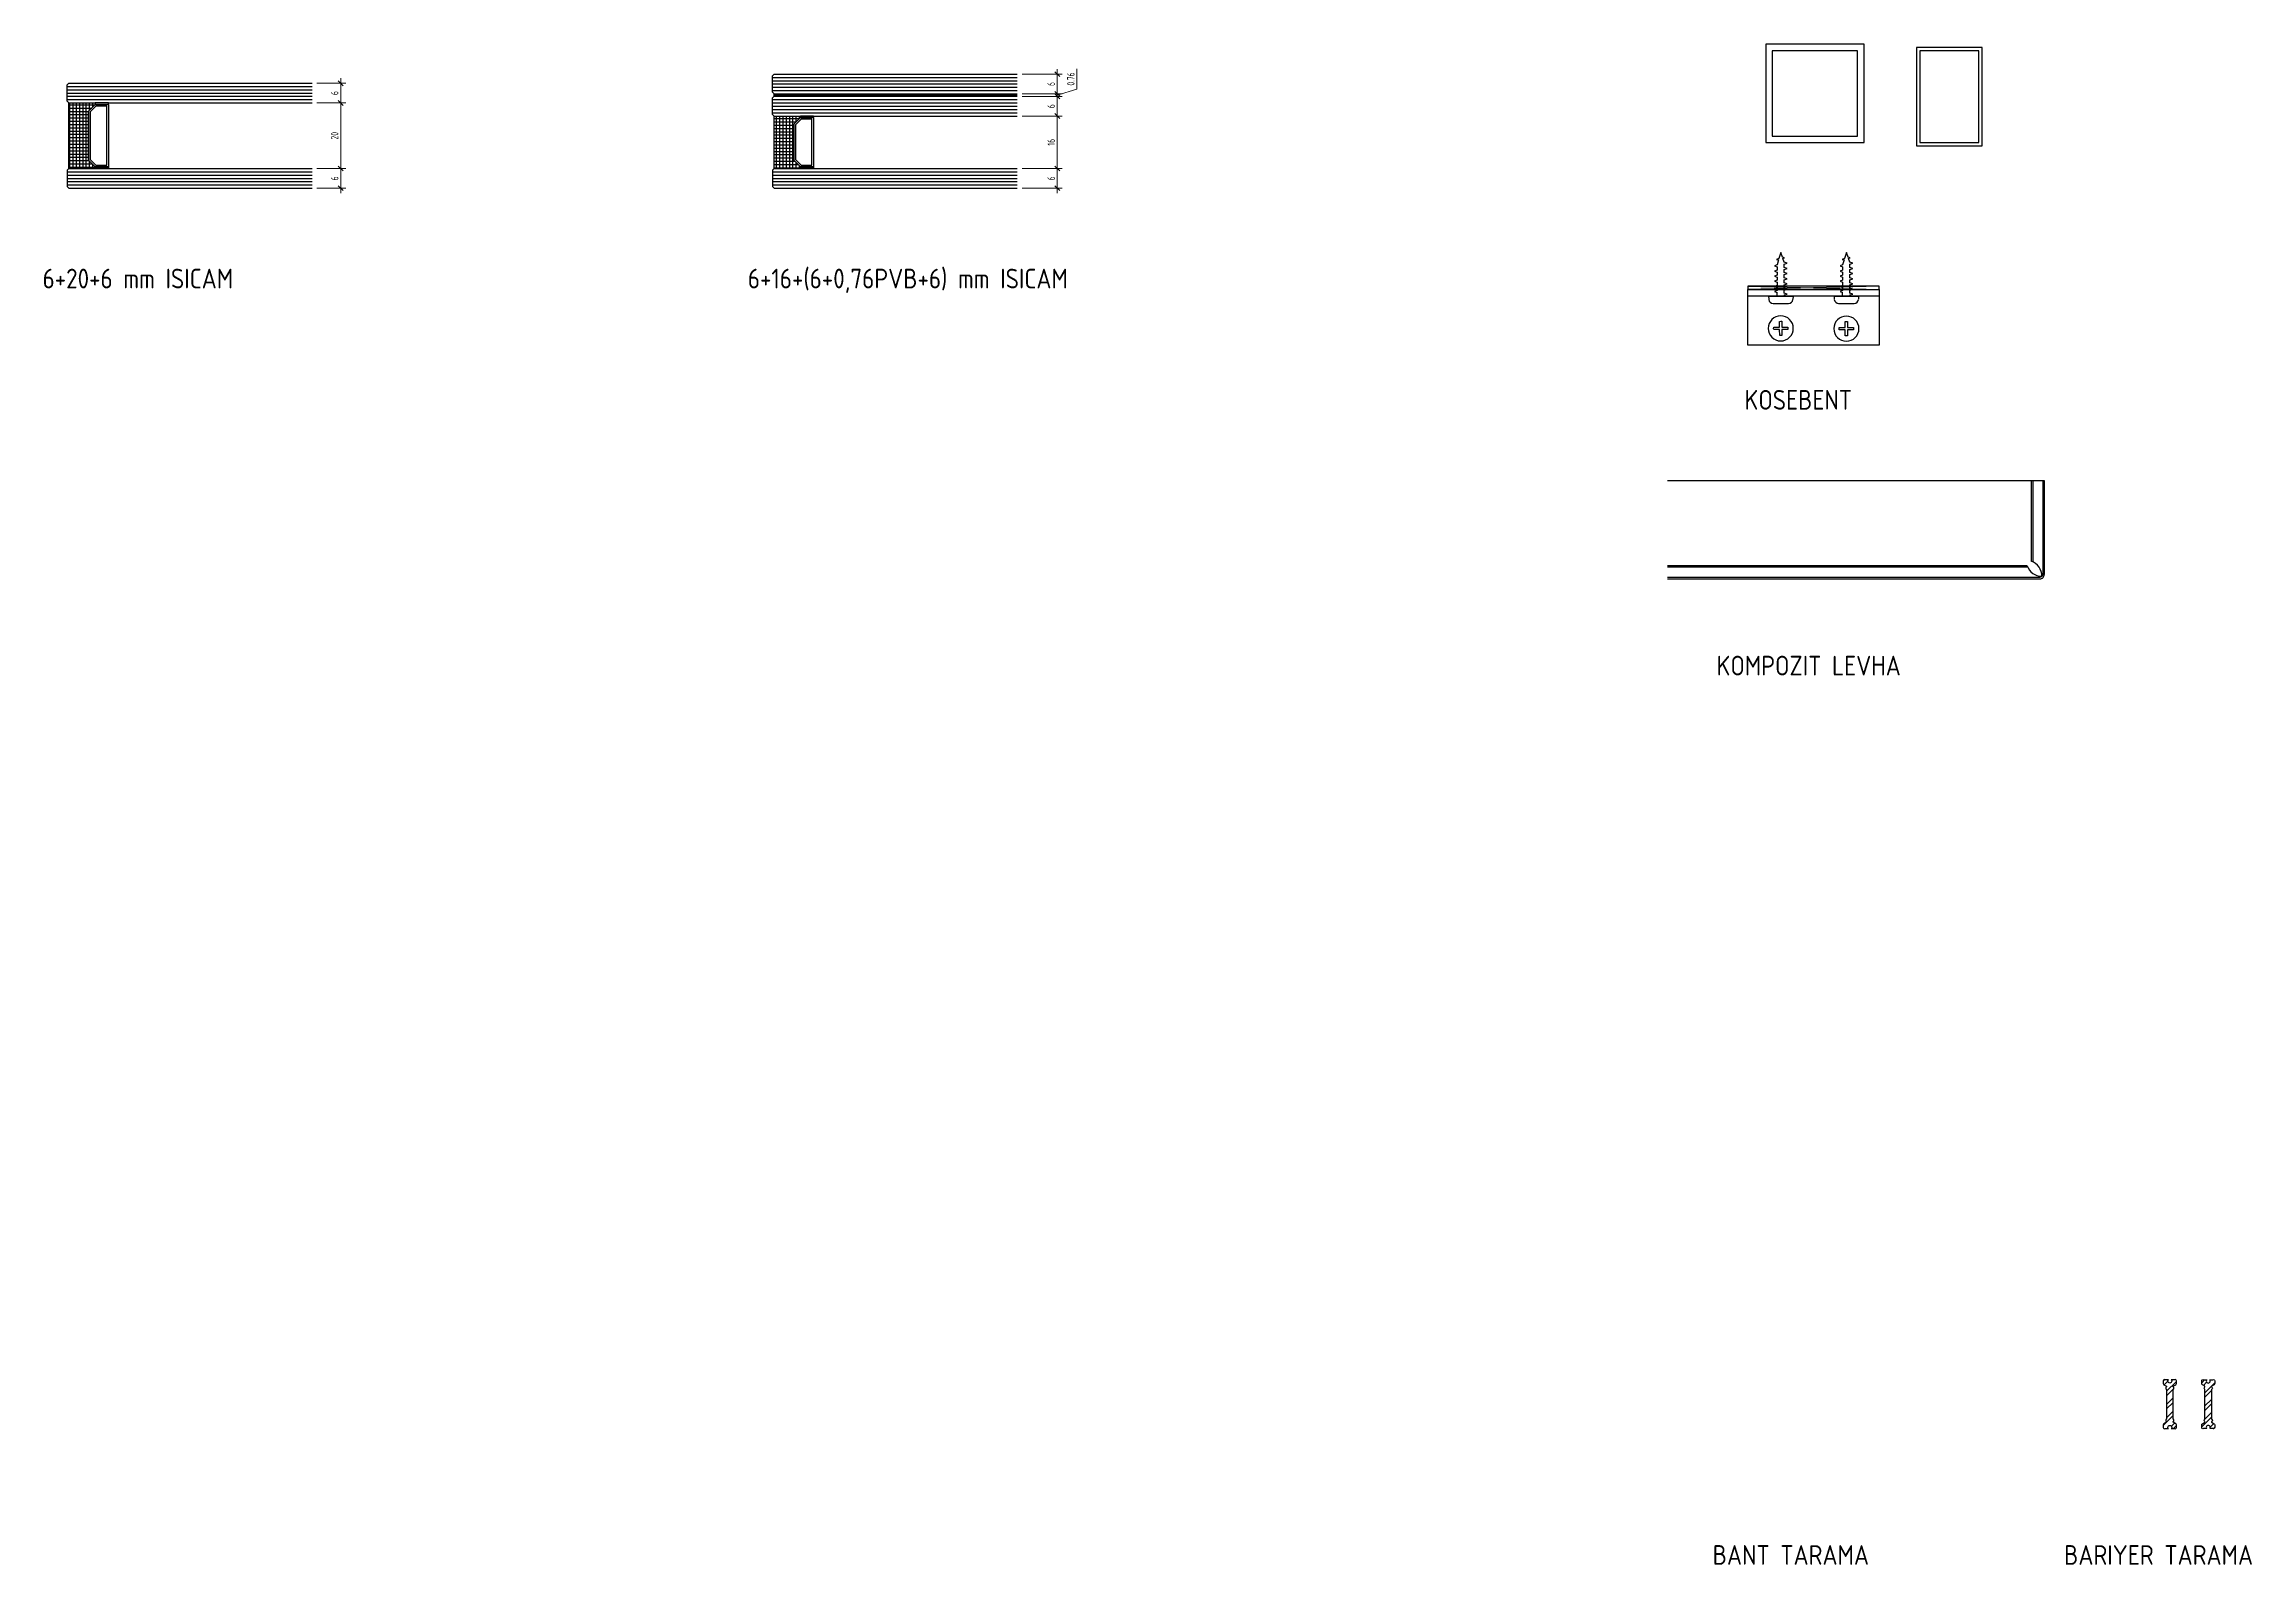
# Model space of a CAD drawing. Header units: millimetres. Extents: x -76067 to -71774, y 43638 to 44641.
# Drawn here: x -74865 to -74192, y 44177 to 44641 of the extents above; entities that cross this region are included whole.
import ezdxf

# ---------------------------------------------------------------- set-up
doc = ezdxf.new("R2010")
doc.units = ezdxf.units.MM
doc.linetypes.add('HIDDEN', pattern=[0.375, 0.25, -0.125])
for name, color, linetype in [('ART_ALU KUTU PROFIL', 44, 'Continuous'), ('ART_BARIYER', 143, 'Continuous'), ('ART_BOND CITASI', 65, 'Continuous'), ('ART_CAM', 150, 'Continuous'), ('ART_KOMPOZIT', 6, 'Continuous'), ('ART_KOSEBENT', 144, 'Continuous'), ('ART_PVC KUTU', 152, 'Continuous'), ('ART_TARAMA', 251, 'Continuous'), ('ART_VIDA', 65, 'Continuous'), ('ART_YZ', 3, 'Continuous'), ('DIM-DTY', 127, 'Continuous')]:
    doc.layers.add(name, color=color, linetype=linetype)
doc.styles.add('YZ', font='archs.shx', dxfattribs={"width": 0.7})
doc.dimstyles.new('1-1', dxfattribs={"dimscale": 0.75, "dimtxt": 3, "dimasz": 2, "dimexe": 2, "dimexo": 2, "dimgap": 1, "dimtad": 1, "dimdec": 0, "dimlfac": -1, "dimzin": 0, "dimdsep": 46, "dimtxsty": 'YZ', "dimblk": 'OBLIQUE', "dimcen": 1, "dimdle": 2, "dimclrt": 256, "dimadec": 0, "dimazin": 0, "dimtfac": 1, "dimtdec": 0, "dimtofl": 0, "dimtmove": 1, "dimatfit": 3, "dimfxl": 1, "dimtolj": 1, "dimtzin": 0, "dimlwd": 5, "dimlwe": 5, "dimarcsym": 0})
pattern_1 = [(45, (-74435.1274, 43556.4616), (-2.020558, 2.020558), []), (45, (-74433.7804, 43556.4616), (-2.020558, 2.020558), [])]

# ---------------------------------------------------------------- blocks, each defined once
blk = doc.blocks.new('vida-p1')
blk.add_lwpolyline([(0.5, 0.5), (0.5, 3.04, 0.120784), (-0.5, 3.04), (-0.5, 0.5), (-3.04, 0.5, 0.120784), (-3.04, -0.5), (-0.5, -0.5), (-0.5, -3.04, 0.120784), (0.5, -3.04), (0.5, -0.5), (3.04, -0.5, 0.120784), (3.04, 0.5)], format="xyb", close=True)
blk.add_circle((0, 0), 5.4)
blk = doc.blocks.new('63SB-22')
at = {"layer": 'ART_VIDA'}
for p, q in [((-1, 3.2), (-1.5, 1.8)), ((-0.7, 1.8), (-1, 3.2)), ((-0.7, 1.8), (-0.5, 1.8)), ((-0.7, 1.8), (-0.7, 1.8)), ((0, 6.2), (1.6, 6.1)), ((0, 2.4), (0, 6.2)), ((0, -2.4), (0, 2.4)), ((3.7, -3.9), (3.7, 3.9)), ((-0.5, -1.9), (-1.8, -1.9)), ((0, -6.2), (0, -2.4)), ((0, -6.2), (1.6, -6.1))]:
    blk.add_line(p, q, dxfattribs=at)
blk.add_lwpolyline([(-1.5, 1.8), (-3.1, 1.8), (-3.6, 3.2), (-4.1, 1.8), (-5.7, 1.8), (-6.2, 3.2), (-6.7, 1.8), (-8.3, 1.8), (-8.8, 3.2), (-9.3, 1.8), (-10.9, 1.8), (-11.4, 3.2), (-11.9, 1.8), (-13.5, 1.8), (-14, 3.2), (-14.5, 1.8), (-16.1, 1.8), (-16.6, 3.2), (-17.1, 1.8), (-19.1, 1.1), (-19.4, 1.9), (-19.7, 0.9), (-22, 0), (-19.1, -0.9), (-18.6, -2.2), (-18.3, -1.1), (-15.8, -1.9), (-15.3, -3.1), (-14.8, -1.9), (-13.2, -1.9), (-12.7, -3.1), (-12.2, -1.9), (-10.6, -1.9), (-10.1, -3.1), (-9.6, -1.9), (-8, -1.9), (-7.5, -3.1), (-7, -1.9), (-5.4, -1.9), (-4.9, -3.1), (-4.4, -1.9), (-2.8, -1.9), (-2.3, -3.1), (-1.8, -1.9)], dxfattribs=at)
for centre, radius, start, end in [((-0.5, 2.4), 0.5, 270, 0), ((1.5, 3.9), 2.2, 0, 85), ((-0.5, -2.4), 0.5, 0, 90), ((1.5, -3.9), 2.2, 275, 0)]:
    blk.add_arc(centre, radius, start, end, dxfattribs=at)
blk = doc.blocks.new('*U10')
at = {"layer": 'ART_ALU KUTU PROFIL'}
for points in [[(95364.55, 6389.21), (95364.55, 6359.21), (95394.55, 6359.21), (95394.55, 6389.21)], [(95366.55, 6387.21), (95366.55, 6361.21), (95392.55, 6361.21), (95392.55, 6387.21)]]:
    blk.add_lwpolyline(points, close=True, dxfattribs=at)
blk = doc.blocks.new('*U9')
at = {"layer": 'ART_PVC KUTU'}
for points in [[(95364.55, 6389.21), (95364.55, 6359.21), (95384.55, 6359.21), (95384.55, 6389.21)], [(95365.55, 6388.21), (95365.55, 6360.21), (95383.55, 6360.21), (95383.55, 6388.21)]]:
    blk.add_lwpolyline(points, close=True, dxfattribs=at)
blk = doc.blocks.new('_OBLIQUE')
at = {"color": 0, "linetype": 'ByBlock'}
blk.add_line((-0.5, -0.5), (0.5, 0.5), dxfattribs=at)
blk = doc.blocks.new('*D16')
at = {"layer": 'Defpoints', "color": 0, "transparency": 16777216}
for p in [(-74783.19, 44629.03), (-74783.19, 44623.03), (-74774.44, 44623.03)]:
    blk.add_point(p, dxfattribs=at)
at = {"layer": 'DIM-DTY', "color": 0, "lineweight": 5, "transparency": 16777216}
for p, q in [((-74781.69, 44629.03), (-74772.94, 44629.03)), ((-74774.44, 44630.53), (-74774.44, 44621.53)), ((-74781.69, 44623.03), (-74772.94, 44623.03))]:
    blk.add_line(p, q, dxfattribs=at)
at = {"layer": 'DIM-DTY', "color": 0, "lineweight": 5, "transparency": 16777216, "xscale": 1.5, "yscale": 1.5, "zscale": 1.5}
for p, rotation in [((-74774.44, 44629.03), 90), ((-74774.44, 44623.03), 270)]:
    blk.add_blockref('_OBLIQUE', p, dxfattribs=dict(at, rotation=rotation))
at = {"layer": 'DIM-DTY', "transparency": 16777216, "insert": (-74776.31, 44626.03), "char_height": 2.25, "attachment_point": 5, "rotation": 90, "style": 'YZ'}
blk.add_mtext('\\A1;6', dxfattribs=at)
blk = doc.blocks.new('*D17')
at = {"layer": 'Defpoints', "color": 0, "transparency": 16777216}
for p in [(-74783.19, 44623.03), (-74783.19, 44603.03), (-74774.44, 44603.03)]:
    blk.add_point(p, dxfattribs=at)
at = {"layer": 'DIM-DTY', "color": 0, "lineweight": 5, "transparency": 16777216}
for p, q in [((-74781.69, 44623.03), (-74772.94, 44623.03)), ((-74774.44, 44624.53), (-74774.44, 44601.53)), ((-74781.69, 44603.03), (-74772.94, 44603.03))]:
    blk.add_line(p, q, dxfattribs=at)
at = {"layer": 'DIM-DTY', "color": 0, "lineweight": 5, "transparency": 16777216, "xscale": 1.5, "yscale": 1.5, "zscale": 1.5}
for p, rotation in [((-74774.44, 44623.03), 90), ((-74774.44, 44603.03), 270)]:
    blk.add_blockref('_OBLIQUE', p, dxfattribs=dict(at, rotation=rotation))
at = {"layer": 'DIM-DTY', "transparency": 16777216, "insert": (-74776.31, 44613.03), "char_height": 2.25, "attachment_point": 5, "rotation": 90, "style": 'YZ'}
blk.add_mtext('\\A1;20', dxfattribs=at)
blk = doc.blocks.new('*D18')
at = {"layer": 'Defpoints', "color": 0, "transparency": 16777216}
for p in [(-74783.19, 44603.03), (-74783.19, 44597.03), (-74774.44, 44597.03)]:
    blk.add_point(p, dxfattribs=at)
at = {"layer": 'DIM-DTY', "color": 0, "lineweight": 5, "transparency": 16777216}
for p, q in [((-74781.69, 44603.03), (-74772.94, 44603.03)), ((-74774.44, 44604.53), (-74774.44, 44595.53)), ((-74781.69, 44597.03), (-74772.94, 44597.03))]:
    blk.add_line(p, q, dxfattribs=at)
at = {"layer": 'DIM-DTY', "color": 0, "lineweight": 5, "transparency": 16777216, "xscale": 1.5, "yscale": 1.5, "zscale": 1.5}
for p, rotation in [((-74774.44, 44603.03), 90), ((-74774.44, 44597.03), 270)]:
    blk.add_blockref('_OBLIQUE', p, dxfattribs=dict(at, rotation=rotation))
at = {"layer": 'DIM-DTY', "transparency": 16777216, "insert": (-74776.31, 44600.03), "char_height": 2.25, "attachment_point": 5, "rotation": 90, "style": 'YZ'}
blk.add_mtext('\\A1;6', dxfattribs=at)
blk = doc.blocks.new('*D19')
at = {"layer": 'Defpoints', "color": 0, "transparency": 16777216}
for p in [(-74568.23, 44603.03), (-74556.03, 44603.03), (-74568.23, 44597.03)]:
    blk.add_point(p, dxfattribs=at)
at = {"layer": 'DIM-DTY', "color": 0, "lineweight": 5, "transparency": 16777216}
for p, q in [((-74566.73, 44603.03), (-74554.53, 44603.03)), ((-74556.03, 44595.53), (-74556.03, 44604.53)), ((-74566.73, 44597.03), (-74554.53, 44597.03))]:
    blk.add_line(p, q, dxfattribs=at)
at = {"layer": 'DIM-DTY', "color": 0, "lineweight": 5, "transparency": 16777216, "xscale": 1.5, "yscale": 1.5, "zscale": 1.5}
for p, rotation in [((-74556.03, 44603.03), 90), ((-74556.03, 44597.03), 270)]:
    blk.add_blockref('_OBLIQUE', p, dxfattribs=dict(at, rotation=rotation))
at = {"layer": 'DIM-DTY', "transparency": 16777216, "insert": (-74557.9, 44600.03), "char_height": 2.25, "attachment_point": 5, "rotation": 90, "style": 'YZ'}
blk.add_mtext('\\A1;6', dxfattribs=at)
blk = doc.blocks.new('*D11')
at = {"layer": 'Defpoints', "color": 0, "transparency": 16777216}
for p in [(-74568.23, 44619.03), (-74556.03, 44619.03), (-74568.23, 44603.03)]:
    blk.add_point(p, dxfattribs=at)
at = {"layer": 'DIM-DTY', "color": 0, "lineweight": 5, "transparency": 16777216}
for p, q in [((-74566.73, 44619.03), (-74554.53, 44619.03)), ((-74556.03, 44601.53), (-74556.03, 44620.53)), ((-74566.73, 44603.03), (-74554.53, 44603.03))]:
    blk.add_line(p, q, dxfattribs=at)
at = {"layer": 'DIM-DTY', "color": 0, "lineweight": 5, "transparency": 16777216, "xscale": 1.5, "yscale": 1.5, "zscale": 1.5}
for p, rotation in [((-74556.03, 44619.03), 90), ((-74556.03, 44603.03), 270)]:
    blk.add_blockref('_OBLIQUE', p, dxfattribs=dict(at, rotation=rotation))
at = {"layer": 'DIM-DTY', "transparency": 16777216, "insert": (-74557.9, 44611.03), "char_height": 2.25, "attachment_point": 5, "rotation": 90, "style": 'YZ'}
blk.add_mtext('\\A1;16', dxfattribs=at)
blk = doc.blocks.new('*D12')
at = {"layer": 'Defpoints', "color": 0, "transparency": 16777216}
for p in [(-74568.23, 44625.03), (-74556.03, 44625.03), (-74568.23, 44619.03)]:
    blk.add_point(p, dxfattribs=at)
at = {"layer": 'DIM-DTY', "color": 0, "lineweight": 5, "transparency": 16777216}
for p, q in [((-74566.73, 44625.03), (-74554.53, 44625.03)), ((-74556.03, 44617.53), (-74556.03, 44626.53)), ((-74566.73, 44619.03), (-74554.53, 44619.03))]:
    blk.add_line(p, q, dxfattribs=at)
at = {"layer": 'DIM-DTY', "color": 0, "lineweight": 5, "transparency": 16777216, "xscale": 1.5, "yscale": 1.5, "zscale": 1.5}
for p, rotation in [((-74556.03, 44625.03), 90), ((-74556.03, 44619.03), 270)]:
    blk.add_blockref('_OBLIQUE', p, dxfattribs=dict(at, rotation=rotation))
at = {"layer": 'DIM-DTY', "transparency": 16777216, "insert": (-74557.9, 44622.03), "char_height": 2.25, "attachment_point": 5, "rotation": 90, "style": 'YZ'}
blk.add_mtext('\\A1;6', dxfattribs=at)
blk = doc.blocks.new('*D13')
at = {"layer": 'Defpoints', "color": 0, "transparency": 16777216}
for p in [(-74568.23, 44625.79), (-74568.23, 44625.03), (-74556.03, 44625.79)]:
    blk.add_point(p, dxfattribs=at)
at = {"layer": 'DIM-DTY', "color": 0, "lineweight": 5, "transparency": 16777216}
for p, q in [((-74550.03, 44627.21), (-74550.03, 44633.44)), ((-74566.73, 44625.79), (-74554.53, 44625.79)), ((-74566.73, 44625.03), (-74554.53, 44625.03)), ((-74556.03, 44625.79), (-74556.03, 44627.29)), ((-74556.03, 44625.41), (-74550.03, 44627.21)), ((-74556.03, 44625.03), (-74556.03, 44625.79)), ((-74556.03, 44625.03), (-74556.03, 44623.53))]:
    blk.add_line(p, q, dxfattribs=at)
at = {"layer": 'DIM-DTY', "color": 0, "lineweight": 5, "transparency": 16777216, "xscale": 1.5, "yscale": 1.5, "zscale": 1.5}
for p, rotation in [((-74556.03, 44625.79), 270), ((-74556.03, 44625.03), 90)]:
    blk.add_blockref('_OBLIQUE', p, dxfattribs=dict(at, rotation=rotation))
at = {"layer": 'DIM-DTY', "transparency": 16777216, "insert": (-74551.9, 44630.32), "char_height": 2.25, "attachment_point": 5, "rotation": 90, "style": 'YZ'}
blk.add_mtext('\\A1;0.76', dxfattribs=at)
blk = doc.blocks.new('*D14')
at = {"layer": 'Defpoints', "color": 0, "transparency": 16777216}
for p in [(-74568.23, 44631.79), (-74556.03, 44631.79), (-74568.23, 44625.79)]:
    blk.add_point(p, dxfattribs=at)
at = {"layer": 'DIM-DTY', "color": 0, "lineweight": 5, "transparency": 16777216}
for p, q in [((-74566.73, 44631.79), (-74554.53, 44631.79)), ((-74556.03, 44624.29), (-74556.03, 44633.29)), ((-74566.73, 44625.79), (-74554.53, 44625.79))]:
    blk.add_line(p, q, dxfattribs=at)
at = {"layer": 'DIM-DTY', "color": 0, "lineweight": 5, "transparency": 16777216, "xscale": 1.5, "yscale": 1.5, "zscale": 1.5}
for p, rotation in [((-74556.03, 44631.79), 90), ((-74556.03, 44625.79), 270)]:
    blk.add_blockref('_OBLIQUE', p, dxfattribs=dict(at, rotation=rotation))
at = {"layer": 'DIM-DTY', "transparency": 16777216, "insert": (-74557.9, 44628.79), "char_height": 2.25, "attachment_point": 5, "rotation": 90, "style": 'YZ'}
blk.add_mtext('\\A1;6', dxfattribs=at)

msp = doc.modelspace()

# ---------------------------------------------------------------- hatches: boundary and pattern name
at = {"layer": 'ART_TARAMA'}
h = msp.add_hatch(dxfattribs=at)
h.set_pattern_fill('_USER', color=256, angle=270, style=0, double=1, pattern_type=0)
h.set_pattern_definition([(270, (-69188.0038, 38450.4496), (1, -2e-16), []), (360, (-69188.0038, 38450.4496), (0, 1), [])])
h.paths.add_polyline_path([(-74857.28, 44623.032), (-74849.28, 44623.032), (-74849.28, 44622.532), (-74851.28, 44620.532), (-74851.28, 44605.532), (-74849.28, 44603.532), (-74849.28, 44603.032), (-74857.28, 44603.032)])
h = msp.add_hatch(dxfattribs=at)
h.set_pattern_fill('_USER', color=256, angle=270, style=0, double=1, pattern_type=0)
h.set_pattern_definition([(270, (-75857.5918, 39750.2558), (1, -2e-16), []), (0, (-75857.5918, 39750.2558), (0, 1), [])])
h.paths.add_polyline_path([(-74642.313, 44619.032), (-74634.313, 44619.032), (-74634.313, 44618.532), (-74636.313, 44616.532), (-74636.313, 44605.532), (-74634.313, 44603.532), (-74634.313, 44603.032), (-74642.313, 44603.032)])
h = msp.add_hatch(dxfattribs=at)
h.set_pattern_fill('ANSI32', color=256, scale=0.3, style=0)
h.set_pattern_definition(pattern_1)
edge = h.paths.add_edge_path()
edge.add_line((-74214.917, 44219.275), (-74214.917, 44220.094))
edge.add_arc((-74215.317, 44220.094), 0.4, 360, 420)
edge.add_line((-74215.117, 44220.441), (-74215.917, 44220.902))
edge.add_line((-74215.917, 44220.902), (-74215.917, 44221.104))
edge.add_arc((-74216.067, 44221.475), 0.4, 292.024313, 427.975687)
edge.add_line((-74215.917, 44221.846), (-74215.917, 44230.904))
edge.add_arc((-74216.067, 44231.275), 0.4, 292.024313, 427.975687)
edge.add_line((-74215.917, 44231.646), (-74215.917, 44231.848))
edge.add_line((-74215.917, 44231.848), (-74215.117, 44232.31))
edge.add_arc((-74215.317, 44232.656), 0.4, 300, 360)
edge.add_line((-74214.917, 44232.656), (-74214.917, 44233.475))
edge.add_arc((-74215.317, 44233.475), 0.4, 360, 478.955024)
edge.add_line((-74215.51, 44233.825), (-74216.47, 44233.825))
edge.add_arc((-74216.917, 44233.425), 0.6, -221.810315, 41.810315, ccw=False)
edge.add_line((-74217.364, 44233.825), (-74218.323, 44233.825))
edge.add_arc((-74218.517, 44233.475), 0.4, 61.044976, 180)
edge.add_line((-74218.917, 44233.475), (-74218.917, 44232.656))
edge.add_arc((-74218.517, 44232.656), 0.4, 180, 240)
edge.add_line((-74218.717, 44232.31), (-74217.917, 44231.848))
edge.add_line((-74217.917, 44231.848), (-74217.917, 44231.646))
edge.add_arc((-74217.767, 44231.275), 0.4, 112.024313, 247.975687)
edge.add_line((-74217.917, 44230.904), (-74217.917, 44221.846))
edge.add_arc((-74217.767, 44221.475), 0.4, 112.024313, 247.975687)
edge.add_line((-74217.917, 44221.104), (-74217.917, 44220.902))
edge.add_line((-74217.917, 44220.902), (-74218.717, 44220.441))
edge.add_arc((-74218.517, 44220.094), 0.4, 120, 180)
edge.add_line((-74218.917, 44220.094), (-74218.917, 44219.275))
edge.add_arc((-74218.517, 44219.275), 0.4, 180, 298.955024)
edge.add_line((-74218.323, 44218.925), (-74217.364, 44218.925))
edge.add_arc((-74216.917, 44219.325), 0.6, -41.810315, 221.810315, ccw=False)
edge.add_line((-74216.47, 44218.925), (-74215.51, 44218.925))
edge.add_arc((-74215.317, 44219.275), 0.4, 241.044976, 360)
h = msp.add_hatch(dxfattribs=at)
h.set_pattern_fill('ANSI32', color=256, scale=0.3, style=0)
h.set_pattern_definition(pattern_1)
edge = h.paths.add_edge_path()
edge.add_line((-74207.217, 44219.275), (-74207.217, 44220.094))
edge.add_arc((-74206.817, 44220.094), 0.4, 120, 180, ccw=False)
edge.add_line((-74207.017, 44220.441), (-74206.217, 44220.902))
edge.add_line((-74206.217, 44220.902), (-74206.217, 44221.104))
edge.add_arc((-74206.067, 44221.475), 0.4, 112.024313, 247.975687, ccw=False)
edge.add_line((-74206.217, 44221.846), (-74206.217, 44230.904))
edge.add_arc((-74206.067, 44231.275), 0.4, 112.024313, 247.975687, ccw=False)
edge.add_line((-74206.217, 44231.646), (-74206.217, 44231.848))
edge.add_line((-74206.217, 44231.848), (-74207.017, 44232.31))
edge.add_arc((-74206.817, 44232.656), 0.4, 180, 240, ccw=False)
edge.add_line((-74207.217, 44232.656), (-74207.217, 44233.475))
edge.add_arc((-74206.817, 44233.475), 0.4, 61.044976, 180, ccw=False)
edge.add_line((-74206.623, 44233.825), (-74205.664, 44233.825))
edge.add_arc((-74205.217, 44233.425), 0.6, 138.189685, 401.810315)
edge.add_line((-74204.77, 44233.825), (-74203.81, 44233.825))
edge.add_arc((-74203.617, 44233.475), 0.4, 0, 118.955024, ccw=False)
edge.add_line((-74203.217, 44233.475), (-74203.217, 44232.656))
edge.add_arc((-74203.617, 44232.656), 0.4, 300, 360, ccw=False)
edge.add_line((-74203.417, 44232.31), (-74204.217, 44231.848))
edge.add_line((-74204.217, 44231.848), (-74204.217, 44231.646))
edge.add_arc((-74204.367, 44231.275), 0.4, -67.975687, 67.975687, ccw=False)
edge.add_line((-74204.217, 44230.904), (-74204.217, 44221.846))
edge.add_arc((-74204.367, 44221.475), 0.4, -67.975687, 67.975687, ccw=False)
edge.add_line((-74204.217, 44221.104), (-74204.217, 44220.902))
edge.add_line((-74204.217, 44220.902), (-74203.417, 44220.441))
edge.add_arc((-74203.617, 44220.094), 0.4, 0, 60, ccw=False)
edge.add_line((-74203.217, 44220.094), (-74203.217, 44219.275))
edge.add_arc((-74203.617, 44219.275), 0.4, -118.955024, 0, ccw=False)
edge.add_line((-74203.81, 44218.925), (-74204.77, 44218.925))
edge.add_arc((-74205.217, 44219.325), 0.6, 318.189685, 581.810315)
edge.add_line((-74205.664, 44218.925), (-74206.623, 44218.925))
edge.add_arc((-74206.817, 44219.275), 0.4, 180, 298.955024, ccw=False)

# ---------------------------------------------------------------- linework, layer by layer
at = {"layer": 'ART_BARIYER'}
for points in [[(-74214.917, 44219.275), (-74214.917, 44220.094, 0.2679492), (-74215.117, 44220.441), (-74215.917, 44220.902), (-74215.917, 44221.104, 0.6741999), (-74215.917, 44221.846), (-74215.917, 44230.904, 0.6741999), (-74215.917, 44231.646), (-74215.917, 44231.848), (-74215.117, 44232.31, 0.2679492), (-74214.917, 44232.656), (-74214.917, 44233.475, 0.5712868), (-74215.51, 44233.825), (-74216.47, 44233.825, -2.236068), (-74217.364, 44233.825), (-74218.323, 44233.825, 0.5712868), (-74218.917, 44233.475), (-74218.917, 44232.656, 0.2679492), (-74218.717, 44232.31), (-74217.917, 44231.848), (-74217.917, 44231.646, 0.6741999), (-74217.917, 44230.904), (-74217.917, 44221.846, 0.6741999), (-74217.917, 44221.104), (-74217.917, 44220.902), (-74218.717, 44220.441, 0.2679492), (-74218.917, 44220.094), (-74218.917, 44219.275, 0.5712868), (-74218.323, 44218.925), (-74217.364, 44218.925, -2.236068), (-74216.47, 44218.925), (-74215.51, 44218.925, 0.5712868)], [(-74207.217, 44219.275), (-74207.217, 44220.094, -0.2679492), (-74207.017, 44220.441), (-74206.217, 44220.902), (-74206.217, 44221.104, -0.6741999), (-74206.217, 44221.846), (-74206.217, 44230.904, -0.6741999), (-74206.217, 44231.646), (-74206.217, 44231.848), (-74207.017, 44232.31, -0.2679492), (-74207.217, 44232.656), (-74207.217, 44233.475, -0.5712868), (-74206.623, 44233.825), (-74205.664, 44233.825, 2.236068), (-74204.77, 44233.825), (-74203.81, 44233.825, -0.5712868), (-74203.217, 44233.475), (-74203.217, 44232.656, -0.2679492), (-74203.417, 44232.31), (-74204.217, 44231.848), (-74204.217, 44231.646, -0.6741999), (-74204.217, 44230.904), (-74204.217, 44221.846, -0.6741999), (-74204.217, 44221.104), (-74204.217, 44220.902), (-74203.417, 44220.441, -0.2679492), (-74203.217, 44220.094), (-74203.217, 44219.275, -0.5712868), (-74203.81, 44218.925), (-74204.77, 44218.925, 2.236068), (-74205.664, 44218.925), (-74206.623, 44218.925, -0.5712868)]]:
    msp.add_lwpolyline(points, format="xyb", close=True, dxfattribs=at)
at = {"layer": 'ART_BOND CITASI'}
for points in [[(-74857.28, 44623.032), (-74849.28, 44623.032), (-74849.28, 44622.532), (-74851.28, 44620.532), (-74851.28, 44605.532), (-74849.28, 44603.532), (-74849.28, 44603.032), (-74857.28, 44603.032)], [(-74845.28, 44622.532), (-74845.28, 44623.032), (-74849.28, 44623.032), (-74849.28, 44622.532)], [(-74642.313, 44619.032), (-74634.313, 44619.032), (-74634.313, 44618.532), (-74636.313, 44616.532), (-74636.313, 44605.532), (-74634.313, 44603.532), (-74634.313, 44603.032), (-74642.313, 44603.032)], [(-74630.313, 44618.532), (-74630.313, 44619.032), (-74634.313, 44619.032), (-74634.313, 44618.532)], [(-74845.28, 44603.532), (-74845.28, 44603.032), (-74849.28, 44603.032), (-74849.28, 44603.532)], [(-74630.313, 44603.532), (-74630.313, 44603.032), (-74634.313, 44603.032), (-74634.313, 44603.532)]]:
    msp.add_lwpolyline(points, close=True, dxfattribs=at)
for points in [[(-74845.28, 44603.532), (-74849.28, 44603.532), (-74851.28, 44605.532), (-74851.28, 44620.532), (-74849.28, 44622.532), (-74845.28, 44622.532), (-74845.28, 44603.532)], [(-74845.78, 44604.032), (-74845.78, 44622.032), (-74849.073, 44622.032), (-74850.78, 44620.325), (-74850.78, 44605.739), (-74849.073, 44604.032), (-74845.78, 44604.032)], [(-74630.313, 44603.532), (-74634.313, 44603.532), (-74636.313, 44605.532), (-74636.313, 44616.532), (-74634.313, 44618.532), (-74630.313, 44618.532), (-74630.313, 44603.532)], [(-74630.813, 44604.032), (-74630.813, 44618.032), (-74634.106, 44618.032), (-74635.813, 44616.325), (-74635.813, 44605.739), (-74634.106, 44604.032), (-74630.813, 44604.032)]]:
    msp.add_lwpolyline(points, dxfattribs=at)
at = {"layer": 'ART_CAM'}
for p, q in [((-74857.28, 44629.032), (-74857.78, 44628.532)), ((-74857.78, 44623.532), (-74857.78, 44628.532)), ((-74857.28, 44629.032), (-74783.195, 44629.032)), ((-74642.313, 44631.792), (-74642.813, 44631.292)), ((-74642.813, 44626.292), (-74642.813, 44631.292)), ((-74642.313, 44631.792), (-74568.227, 44631.792)), ((-74857.28, 44623.032), (-74857.78, 44623.532)), ((-74857.28, 44623.032), (-74783.195, 44623.032)), ((-74642.313, 44625.792), (-74642.813, 44626.292)), ((-74642.313, 44625.032), (-74642.813, 44624.532)), ((-74642.813, 44619.532), (-74642.813, 44624.532)), ((-74642.313, 44625.792), (-74568.227, 44625.792)), ((-74642.313, 44625.032), (-74642.313, 44625.792)), ((-74642.313, 44625.032), (-74568.227, 44625.032)), ((-74642.313, 44619.032), (-74642.813, 44619.532)), ((-74642.313, 44619.032), (-74568.227, 44619.032)), ((-74857.28, 44603.032), (-74857.78, 44602.532)), ((-74857.78, 44602.532), (-74857.78, 44597.532)), ((-74857.28, 44603.032), (-74783.195, 44603.032)), ((-74642.313, 44603.032), (-74642.813, 44602.532)), ((-74642.813, 44602.532), (-74642.813, 44597.532)), ((-74642.313, 44603.032), (-74568.227, 44603.032)), ((-74857.28, 44597.032), (-74857.78, 44597.532)), ((-74857.28, 44597.032), (-74783.195, 44597.032)), ((-74642.313, 44597.032), (-74642.813, 44597.532)), ((-74642.313, 44597.032), (-74568.227, 44597.032))]:
    msp.add_line(p, q, dxfattribs=at)
at = {"layer": 'ART_CAM', "linetype": 'HIDDEN', "ltscale": 2, "const_width": 0.5}
msp.add_lwpolyline([(-74642.313, 44625.412), (-74568.227, 44625.412)], dxfattribs=at)
at = {"layer": 'ART_KOMPOZIT'}
for p, q in [((-74370.075, 44507.971), (-74259.18, 44507.971)), ((-74259.18, 44507.971), (-74259.18, 44483.297)), ((-74259.18, 44507.971), (-74255.18, 44507.971)), ((-74255.18, 44507.971), (-74255.18, 44479.304)), ((-74260.41, 44481.971), (-74370.075, 44481.971)), ((-74370.075, 44477.971), (-74256.513, 44477.971))]:
    msp.add_line(p, q, dxfattribs=at)
msp.add_arc((-74256.513, 44479.304), 1.333, 269.988993, 0, dxfattribs=at)
at = {"layer": 'ART_KOSEBENT'}
for p, q in [((-74345.515, 44567.126), (-74305.515, 44566.126)), ((-74305.515, 44567.126), (-74345.515, 44566.126))]:
    msp.add_line(p, q, dxfattribs=at)
for points in [[(-74345.515, 44566.126), (-74305.515, 44566.126), (-74305.515, 44567.126), (-74345.515, 44567.126)], [(-74345.515, 44566.126), (-74305.515, 44566.126), (-74305.515, 44549.158), (-74345.515, 44549.158)], [(-74345.515, 44566.126), (-74305.515, 44566.126), (-74305.515, 44564.126), (-74345.515, 44564.126)]]:
    msp.add_lwpolyline(points, close=True, dxfattribs=at)
at = {"layer": 'ART_TARAMA'}
for p, q in [((-74857.78, 44628.032), (-74783.195, 44628.032)), ((-74642.813, 44630.792), (-74568.227, 44630.792)), ((-74642.813, 44629.792), (-74568.227, 44629.792)), ((-74642.813, 44628.792), (-74568.227, 44628.792)), ((-74857.78, 44627.032), (-74783.195, 44627.032)), ((-74857.78, 44626.032), (-74783.195, 44626.032)), ((-74857.78, 44625.032), (-74783.195, 44625.032)), ((-74857.78, 44624.032), (-74783.195, 44624.032)), ((-74642.813, 44627.792), (-74568.227, 44627.792)), ((-74642.813, 44626.792), (-74568.227, 44626.792)), ((-74642.813, 44624.032), (-74568.227, 44624.032)), ((-74642.813, 44623.032), (-74568.227, 44623.032)), ((-74642.813, 44622.032), (-74568.227, 44622.032)), ((-74642.813, 44621.032), (-74568.227, 44621.032)), ((-74642.813, 44620.032), (-74568.227, 44620.032)), ((-74857.78, 44602.032), (-74783.195, 44602.032)), ((-74642.813, 44602.032), (-74568.227, 44602.032)), ((-74857.78, 44601.032), (-74783.195, 44601.032)), ((-74857.78, 44600.032), (-74783.195, 44600.032)), ((-74857.78, 44599.032), (-74783.195, 44599.032)), ((-74857.78, 44598.032), (-74783.195, 44598.032)), ((-74642.813, 44601.032), (-74568.227, 44601.032)), ((-74642.813, 44600.032), (-74568.227, 44600.032)), ((-74642.813, 44599.032), (-74568.227, 44599.032)), ((-74642.813, 44598.032), (-74568.227, 44598.032)), ((-74258.68, 44507.971), (-74258.68, 44483.105)), ((-74255.68, 44507.971), (-74255.68, 44479.304)), ((-74260.218, 44481.471), (-74370.075, 44481.471)), ((-74370.075, 44478.471), (-74256.53, 44478.471))]:
    msp.add_line(p, q, dxfattribs=at)
for centre, radius, start, end in [((-74255.983, 44483.385), 4.647, 197.716557, 270.451735), ((-74260.592, 44478.869), 4.647, 358.378775, 72.305649), ((-74256.513, 44479.304), 0.834, 268.86898, 359.992107)]:
    msp.add_arc(centre, radius, start, end, dxfattribs=at)

# ---------------------------------------------------------------- block references
at = {"layer": 'ART_ALU KUTU PROFIL'}
msp.add_blockref('*U10', (-169704.656, 38251.721), dxfattribs=at)
at = {"layer": 'ART_PVC KUTU'}
msp.add_blockref('*U9', (-169658.664, 38250.733), dxfattribs=at)
at = {"layer": 'ART_VIDA', "xscale": 0.6031746030785144, "yscale": 0.6031746030785144, "zscale": 0.6031746030785144, "rotation": 270}
for p in [(-74335.515, 44564.126), (-74315.522, 44564.126)]:
    msp.add_blockref('63SB-22', p, dxfattribs=at)
at = {"layer": 'ART_VIDA', "ltscale": 10, "xscale": -0.7090909091507731, "yscale": 0.7090909091057256, "zscale": 0.7090909091057256, "rotation": 270.5729386976835}
for p in [(-74335.515, 44554.293), (-74315.515, 44554.215)]:
    msp.add_blockref('vida-p1', p, dxfattribs=at)

# ---------------------------------------------------------------- texts
at = {"layer": 'ART_YZ', "style": 'YZ'}
for s, p in [('6+20+6 mm ISICAM', (-74865.32, 44566.489)), ('6+16+(6+0,76PVB+6) mm ISICAM', (-74650.352, 44566.489)), ('KOSEBENT', (-74346.564, 44529.522)), ('KOMPOZIT LEVHA', (-74355.082, 44448.512)), ('BANT TARAMA', (-74356.275, 44177.427)), ('BARIYER TARAMA', (-74249.162, 44177.427))]:
    msp.add_text(s, height=6, dxfattribs=at).set_placement(p)

# ---------------------------------------------------------------- dimensions: what is measured, and where the dimension line sits
at = {"layer": 'DIM-DTY'}
for base, p1, p2, picture, middle in [((-74774.439, 44623.032), (-74783.195, 44629.032), (-74783.195, 44623.032), '*D16', (-74776.314, 44626.032)), ((-74556.028, 44631.792), (-74568.227, 44625.792), (-74568.227, 44631.792), '*D14', (-74557.903, 44628.792)), ((-74774.439, 44603.032), (-74783.195, 44623.032), (-74783.195, 44603.032), '*D17', (-74776.314, 44613.032)), ((-74556.028, 44625.032), (-74568.227, 44619.032), (-74568.227, 44625.032), '*D12', (-74557.903, 44622.032)), ((-74556.028, 44619.032), (-74568.227, 44603.032), (-74568.227, 44619.032), '*D11', (-74557.903, 44611.032)), ((-74774.439, 44597.032), (-74783.195, 44603.032), (-74783.195, 44597.032), '*D18', (-74776.314, 44600.032)), ((-74556.028, 44603.032), (-74568.227, 44597.032), (-74568.227, 44603.032), '*D19', (-74557.903, 44600.032))]:
    dim = msp.add_linear_dim(base=base, p1=p1, p2=p2, angle=90, dimstyle='1-1', dxfattribs=at)
    dim.commit()
    dim.dimension.update_dxf_attribs({"geometry": picture, "text_midpoint": middle})
dim = msp.add_linear_dim(base=(-74556.028, 44625.792), p1=(-74568.227, 44625.032), p2=(-74568.227, 44625.792), angle=90, dimstyle='1-1', override={"dimdec": 2}, dxfattribs=at)
dim.commit()
dim.dimension.update_dxf_attribs({"geometry": '*D13', "text_midpoint": (-74551.903, 44627.962)})

doc.saveas('drawing.dxf')
